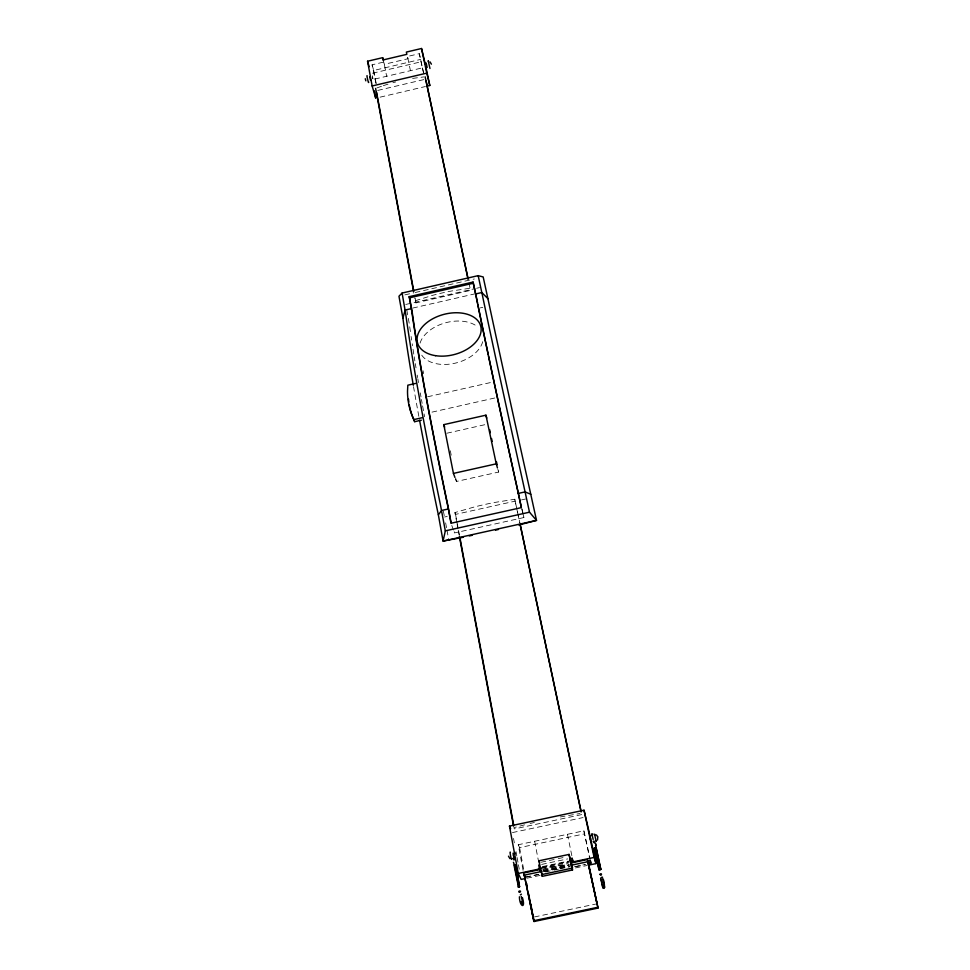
<?xml version="1.0" encoding="UTF-8"?>
<svg xmlns="http://www.w3.org/2000/svg" width="970" height="970" viewBox="0 0 970 970"><rect width="100%" height="100%" fill="white"/><g stroke="black" fill="none" stroke-linecap="round" stroke-linejoin="round"><path stroke-width="0.73" stroke-dasharray="4.85 3.64" d="M376.881 87.943L382.059 86.075M415.305 300.736L432.923 295.256A139.825 76.412 -11.5 0 1 451.559 291L469.989 288.236L470.535 290.394L415.972 302.87L414.748 297.766M383.368 85.615L390.146 83.505M456.858 522.951L454.918 512.548L474.257 506.995A151.829 65.426 -11.4 0 1 494.651 502.46L514.755 499.247L519.956 523.303M524.564 824.839L513.845 827.665L514.403 828.913L581.77 814.582L581.382 813.296M375.972 83.287L372.08 64.808L383.877 62.031L386.642 76.266M423.745 73.562L419.331 53.677L407.509 56.466L410.431 70.677M372.08 64.808L373.705 70.47L420.737 59.388M372.577 73.211L421.683 61.656M530.117 823.469L534.349 822.463M374.759 79.067L422.338 67.876L419.331 53.677M377.742 90.428L424.254 79.504M380.107 97.158L425.43 86.524M404.878 294.88L413.741 292.843M415.221 292.503L474.318 278.984M405.775 304.447L475.094 288.611M476.573 288.272L479.519 287.593M412.783 308.06L474.488 293.958M480.308 307.89L482.769 307.332M427.649 396.754L492.954 382.01M432.014 412.129L496.288 397.651M446.855 433.226L485.582 424.533M455.427 478.78L456.421 481.472L498.665 472.05L498.046 469.14M454.918 512.548L455.548 514.391L515.252 501.126M444.563 517.01L447.231 516.416M521.557 499.902L525.57 499.016M522.078 508.862L523.933 517.531L454.445 532.93L453.645 528.577M512.439 832.575L583.067 817.564M523.06 870.332L518.259 844.737L583.867 830.817L590.112 858.971M518.259 844.737L519.58 847.622L584.777 833.8M541.066 862.245L556.816 858.911M558.247 858.608L565.413 857.092M541.624 864.415L567.656 858.911M542.533 866.562L568.444 861.081M542.036 867.216L569.293 861.457M541.43 868.138L569.269 862.257M541.515 869.241L568.178 863.603M543.261 869.544L568.359 864.246M543.406 870.442L569.038 865.022M542.739 870.878L568.602 865.41M543.418 871.109L568.565 865.798M543.685 871.727L570.275 866.113M545.479 871.933L552.658 870.417M554.088 870.114L558.405 869.205M559.836 868.902L569.887 866.78M525.704 877.025L541.575 873.679M574.519 866.719L584.425 864.622M525.728 877.207L540.169 874.164M575.974 866.598L585.88 864.512M527.025 878.177L540.229 875.389M575.428 867.944L587.165 865.47M534.47 916.941L595.568 904.101M560.236 816.958L579.999 813.515M412.626 78.388L423.757 76.933M542.072 867.386L571.475 864.803M451.79 525.461L453.56 530.432M497.865 469.322L498.665 472.05M383.114 59.934L384.326 64.299L407.97 58.733L406.842 54.344M372.274 75.757L373.038 78.812M521.63 508.632L522.284 511.166M522.612 512.439L523.933 517.531M422.338 67.876L423.393 72.144M372.698 78.715L372.31 77.079M468.971 283.01L470.535 290.394M514.755 499.247L516.331 506.655M516.646 508.134L517.58 512.584M517.895 514.064L519.787 522.951M583.867 830.817L589.869 859.178M567.438 834.297L572.47 858.741M450.335 450.771L451.208 455.16M455.839 478.549L456.421 481.472M534.64 841.257L538.265 859.978M373.705 70.47L376.384 84.693M519.58 847.622L523.764 869.896M415.136 298.421L415.972 302.87M455.548 514.391L459.44 535.161M457.137 524.443L457.973 528.892M458.252 530.384L459.089 534.846M513.518 838.432L514.342 842.821M515.979 851.599L516.792 855.989M517.071 857.456L518.15 863.312M518.429 864.779L519.241 869.168M422.593 405.909L423.575 411.244M406.794 310.048L409.352 324.065A303.792 17.145 77.6 0 0 410.722 333.838M445.642 522.878L446.709 528.735M446.976 530.202L448.589 539.005M421.441 399.482L422.132 403.338M482.684 341.719A32.507 20.77 -14.7 0 1 453.536 363.532A32.507 20.77 -14.7 0 1 420.98 353.904M420.071 343.125A32.507 20.77 -14.7 0 1 444.903 322.962A32.507 20.77 -14.7 0 1 477.446 326.684M423.575 373.668A303.84 16.017 77.6 0 1 423.078 370.746M444.272 515.591A302.628 17.036 77.6 0 1 443.084 509.917M424.605 416.785A302.628 17.036 77.6 0 1 424.072 413.923M418.846 416.336A312.025 18.406 77.6 0 1 417.67 409.97L414.711 393.444A313.225 18.515 77.7 0 1 413.523 386.606M420.98 396.863A303.792 17.145 77.6 0 1 420.277 392.899M418.482 382.58A303.792 17.145 77.6 0 1 417.84 378.821M417.633 377.572A303.792 17.145 77.6 0 1 417.209 375.111M416.009 367.872A303.792 17.145 77.6 0 1 415.305 363.629M414.857 360.864A303.792 17.145 77.6 0 1 414.202 356.778M413.778 354.099A303.792 17.145 77.6 0 1 412.189 343.792M411.632 340.094A303.792 17.145 77.6 0 1 411.098 336.481M392.899 82.717A127.628 84.729 -11.6 0 1 395.687 81.965"/><path stroke-width="1.45" d="M598.951 869.847L600.782 869.459L598.951 869.847L594.319 848.144L595.18 847.816L596.126 847.756L600.782 869.459M598.939 868.841L594.513 848.871L595.095 848.398M519.459 886.956L515.797 864.767L514.803 864.828L513.991 865.107L518.55 887.15M518.853 524.976L536.519 520.405L528.929 485.946A312.728 2.498 77.4 0 1 507.637 389.697L504.036 373.268A313.928 2.51 77.4 0 1 488.892 303.186L483.181 276.959L478.174 275.65L402.101 293.049L405.678 313.686A322.767 18.26 77.6 0 0 417.379 386.545L420.507 403.859A321.531 18.151 77.6 0 0 440.222 503.745L445.327 530.857L443.084 541.09L463.43 537.234M413.293 385.26A313.225 18.515 77.7 0 1 403.508 322.658L402.902 318.075L405.181 310.024L411.377 308.618L409.17 296.674L473.069 282.064L476.488 297.863A307.09 4.45 77.4 0 0 477.592 303.283M597.532 840.068L597.75 837.013M518.526 885.84L514.609 865.458M515.506 865.276L519.435 885.646M520.441 892.024C521.266 889.89 517.18 891.345 519.374 892.376M478.174 275.65L482.587 296.129A323.422 3.443 77.4 0 0 497.949 368.321L501.696 385.551A322.173 3.419 77.4 0 0 523.606 485.182L529.499 512.196L536.519 520.405L443.084 541.09L438.355 514.815L441.629 510.462L448.37 508.959L446.952 502.242A321.579 16.963 77.6 0 1 427.079 402.38L423.89 385.066A322.816 17.06 77.6 0 1 411.898 312.267L411.377 308.618M593.155 841.366L594.101 841.063M603.182 887.041C605.134 892.436 604.613 880.505 602.94 878.881M591.688 833.885L592.937 833.97M599.981 868.659L600.624 868.453L596.32 848.483M514.573 859.808L514.124 858.765L513.554 859.796M402.101 293.049L398.961 296.226L402.902 318.075M592.791 834.867L591.664 834.636M601.946 877.704L602.576 877.268L601.861 877.122M374.371 90.938L375.717 98.188L372.14 85.966L367.557 61.231L382.665 57.666L383.477 60.576M425.187 63.85L421.526 48.5L406.369 52.077L406.842 54.344L383.114 59.934L382.665 57.666M372.14 85.966L426.776 73.126L421.526 48.5M426.885 86.184L429.807 85.493L425.806 66.736M409.17 296.674L409.534 297.826L473.36 283.228M448.37 508.959L451.001 523.242L521.363 507.625L516.84 486.685A322.125 4.62 77.4 0 1 495.1 387.042L491.414 369.8A323.362 4.644 77.4 0 1 476.343 297.547L475.615 293.946L481.835 292.528L487.934 298.675M415.827 383.38L407.837 385.187L407.521 391.043A89.846 75.89 -14.2 0 0 411.607 414.166L414.675 421.683L421.332 420.192M413.923 419.573L422.035 417.743M454.93 477.434L453.439 473.408L443.799 424.642L485.934 415.172L486.782 418.082M453.439 473.408L496.252 463.842L497.452 467.952M518.319 493.403L525.097 491.899L530.784 494.276M445.327 530.857L529.499 512.196M469.274 535.949L472.184 535.307M495.524 530.141L498.434 529.487M525.558 878.48L521.157 879.414L518.247 873.461L509.456 826.088L584.037 810.217L590.682 838.82M538.883 860.802L569.075 854.412L572.53 869.957L542.303 876.334L538.883 860.802L539.635 862.548M569.887 860.778L572.761 860.172L571.997 857.989L572.809 861.93L594.113 857.431L595.968 863.615L588.632 865.155M538.495 868.756L541.43 868.138M570.736 861.954L573.67 861.324M518.247 873.461L539.49 868.974L540.411 871.109L539.647 867.168M540.035 869.556L523.776 872.988L534.058 921.5L598.017 908.078L588.402 862.888M571.087 862.997L587.347 859.553L597.023 903.797M587.408 861.178L590.172 860.596L591.045 863.421L588.705 863.918M524.188 875.17L541.939 871.424M571.524 865.167L587.796 861.736L598.017 908.078M587.966 862.961L590.73 862.378L590.257 860.147M541.551 874.613L571.9 868.198L572.53 869.957M597.762 907.302L533.682 920.748L530.541 904.052M599.909 868.526L600.624 868.453M514.524 865.155L513.421 862.318M520.332 894.873L521.423 894.158M522.284 903.931L523.169 904.319L521.254 896.413M603.849 886.798L604.674 887.429L602.782 879.232M594.319 848.144L596.126 847.756L595.507 844.943M430.025 61.874L431.407 64.165M596.404 834.891L597.678 836.698M509.917 858.632L508.474 856.183M519.799 886.544L517.98 886.932M365.823 80.837L365.278 78.752M523.861 874.601L525.158 877.329M414.675 421.683L412.359 416.288A89.628 75.781 -14.2 0 1 409.267 404.926M509.456 826.088L510.644 828.683M594.804 842.275C591.009 842.118 597.944 843.039 595.786 845.925M367.109 75.696C366.224 74.363 368.927 85.178 368.624 81.929M510.341 852.133C509.25 850.617 511.76 862.172 511.736 858.753M513.069 853.163L513.348 855.746M443.799 424.642L444.672 427.103M570.724 861.154L571.5 863.324M571.475 864.803L572.627 868.053M427.188 67.476L426.169 63.05L426.351 63.693M429.965 68.47L428.207 60.698L428.364 61.28M369.946 76.969C369.146 74.751 370.867 82.207 370.685 80.122M367.557 61.231L369.146 66.7M513.615 856.825L513.882 857.565L513.857 856.91M426.776 73.126L429.807 85.493M589.978 836.589C589.069 833.145 591.47 844.252 591.009 841.305M594.877 834.94C593.749 830.587 596.805 844.603 596.174 840.869M593.155 839.45L592.537 836.601M590.148 837.304L590.706 839.838M571.9 868.198L569.075 854.412M601.121 879.269L601.885 882.761M521.314 507.177L517.883 491.172A305.914 4.426 77.4 0 1 495.221 387.406A231.224 3.492 77.4 0 1 491.851 371.655A307.09 4.45 77.4 0 1 488.541 356.038M473.069 282.064L475.615 293.946M591.3 841.73L595.968 863.615M584.037 810.217L594.113 857.431M426.024 80.643L468.025 278.584M520.272 524.782L581.139 811.623M425.127 76.788L468.098 279.36M520.102 524.43L581.066 811.817M489.692 429.734L490.311 432.644M491.547 438.488L492.166 441.411M496.494 461.841L497.125 464.751M485.934 415.172L496.252 463.842M600.588 877.959L602.916 888.047L602.237 884.41M438.355 514.815L436.609 506.486A312.025 18.406 77.6 0 1 419.573 420.204M571.888 864.415L572.385 866.84M524.479 875.789L533.015 917.244M522.442 897.662C525.982 909.727 519.447 906.647 519.411 896.789M541.308 871.181L542.303 876.334M538.726 865.022L539.49 868.974M530.723 903.785L534.058 921.5M526.686 883.537L527.231 886.471M528.614 893.794L529.984 901.118M376.566 92.259L413.753 291M459.998 538.12L513.567 824.464M375.608 88.428L413.644 291.825M459.368 536.325L513.567 826.173M409.534 297.826L412.25 312.522A306.568 16.332 77.6 0 0 424.387 386.909A230.811 12.816 77.5 0 0 427.297 402.72A305.392 16.235 77.6 0 0 448.116 506.692L451.086 522.757M515.361 852.909L515.494 853.709M521.254 901.457L521.472 902.912M408.819 402.004A89.628 75.781 -14.2 0 1 408.503 399.082M488.274 354.777A307.09 4.45 77.4 0 1 477.87 304.689M599.993 874.285C601 877.365 602.843 872.127 599.993 874.285M514.306 858.207L512.9 858.511L514.306 858.207M591.918 835.667L591.761 835.012L591.797 835.667M435.542 355.675A32.677 20.734 -14.7 0 0 481.047 327.787A32.677 20.734 -14.7 0 0 430.777 319.906A32.677 20.734 -14.7 0 0 435.542 355.675"/></g></svg>
